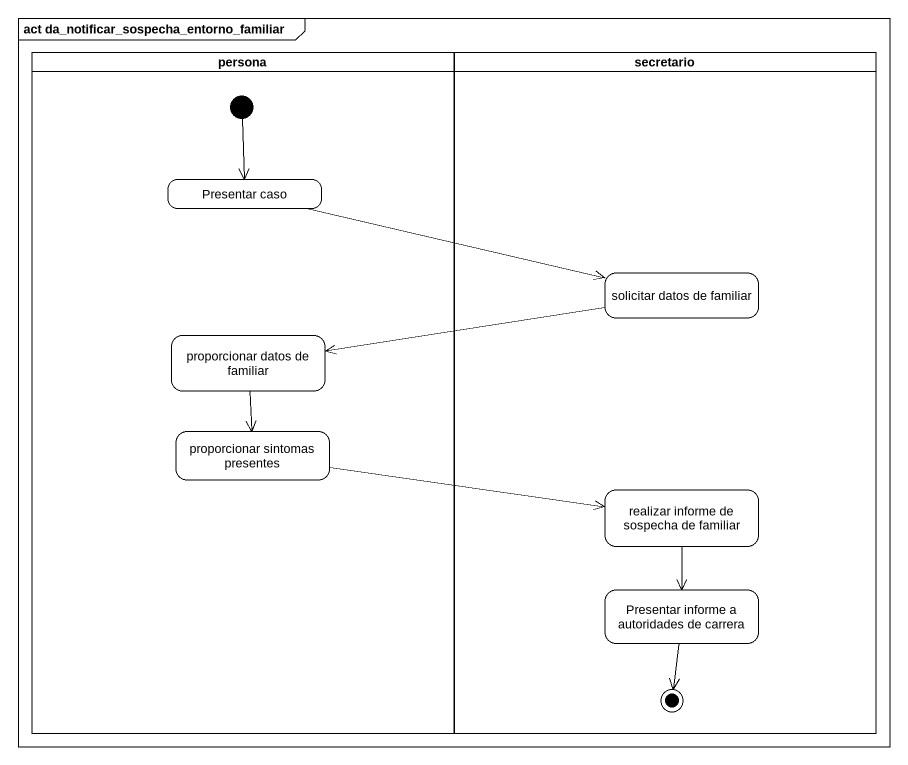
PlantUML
@startuml
mainframe act da_notificar_sospecha_entorno_familiar
hide empty description
state persona <<partition>> {
  state "Presentar caso" as Presentar_caso
  state "proporcionar datos de familiar" as proporcionar_datos_de
  state "proporcionar sintomas presentes" as proporcionar_sintomas
  [*] --> Presentar_caso
}
state secretario <<partition>> {
  state "solicitar datos de familiar" as solicitar_datos_de_familiar
  state "realizar informe de sospecha de familiar" as realizar_informe_de
  state "Presentar informe a autoridades de carrera" as Presentar_informe_a
  Presentar_informe_a --> [*]
}
Presentar_caso -right-> solicitar_datos_de_familiar
solicitar_datos_de_familiar -left-> proporcionar_datos_de
proporcionar_datos_de --> proporcionar_sintomas
proporcionar_sintomas -right-> realizar_informe_de
realizar_informe_de --> Presentar_informe_a
@enduml
